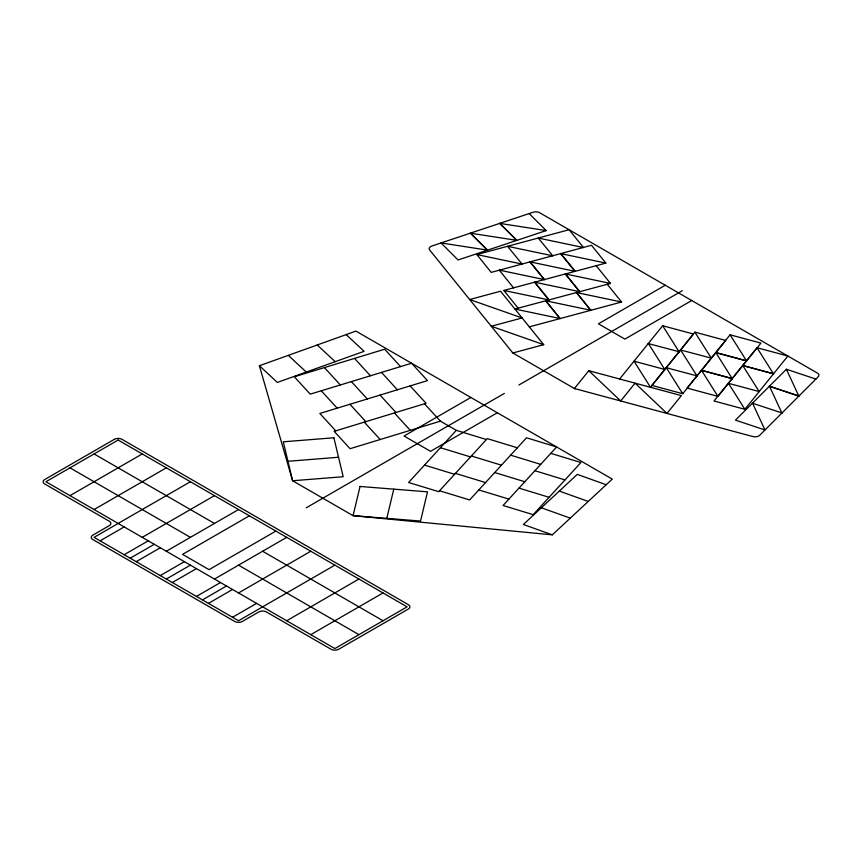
<?xml version="1.0" encoding="UTF-8"?>
<svg xmlns="http://www.w3.org/2000/svg" width="862" height="862" viewBox="0 0 862 862"><rect width="100%" height="100%" fill="white"/><g stroke="black" fill="none" stroke-linecap="round" stroke-linejoin="round"><path stroke-width="1.29" d="M386.801 518.364L393.783 489.153M588.789 370.692L620.683 400.97L635.078 383.159L666.972 413.437L681.368 395.615L588.789 370.692L574.394 388.514L752.785 436.538A5.344 3.092 0 0 0 759.67 435.278L818.189 376.769A5.344 3.092 0 0 0 817.338 373.041L539.634 212.72A5.344 3.092 0 0 0 533.179 212.224L431.84 246.015A5.344 3.092 0 0 0 429.664 249.991L512.847 352.978L543.707 344.671L500.542 291.216L469.682 299.534L522.124 317.949L491.265 326.256L543.707 344.671M619.649 379L662.662 325.739L693.522 334.047L650.508 387.307L634.033 361.189L664.893 369.496M694.869 332.139L651.855 385.4L682.715 393.708L725.729 340.447L694.869 332.139L711.344 358.258M730.092 334.801L687.068 388.072L717.927 396.38L760.952 343.108L730.092 334.801L746.557 360.93L715.697 352.623M757.019 347.731L714.005 401.002L744.865 409.31L787.879 356.038L757.019 347.731L773.494 373.86L742.635 365.553M486.427 439.534L456.321 430.343L408.599 482.494L438.704 491.674L487.256 438.618L517.362 447.798M815.872 379.075L786.392 369.248L735.491 420.15L764.982 429.976L752.515 403.125M552.294 534.849L612.279 479.11L355.931 331.105L259.387 365.736L292.595 480.759L353.075 515.67L552.294 534.849L523.374 524.473L577.281 474.38L606.212 484.756M70.005 495.639L142.23 453.94M94.077 509.539L166.312 467.84M190.383 481.739L94.077 537.349L238.548 620.748L334.855 565.149M100.1 540.819L124.171 526.919M142.23 537.349L214.466 495.639M124.171 554.719L148.253 540.819M130.194 558.199L154.276 544.299M136.218 561.668L160.289 547.769M166.312 551.249L238.548 509.539M249.387 515.799L182.572 554.374L209.046 569.663L275.862 531.089M160.289 575.579L184.371 561.668M470.867 397.468L404.062 436.032L430.537 451.322L497.342 412.747M665.248 285.236L598.433 323.81L624.907 339.1L691.723 300.526M166.312 579.048L190.383 565.149M172.335 582.529L196.407 568.618M306.215 507.815L504.367 393.406M518.902 385.012L682.273 290.699M214.466 579.048L286.701 537.349M196.407 596.429L220.489 582.529M202.43 599.898L226.501 585.998M208.442 603.378L232.524 589.479M238.548 592.948L310.773 551.249M232.524 617.278L256.607 603.378M286.701 620.748L358.926 579.048M310.773 634.658L383.008 592.948M529.182 213.56L546.206 230.585L458.056 259.968L441.032 242.944L487.547 250.142L470.512 233.117M456.321 430.343L440.396 421.152L350.08 448.703L334.165 431.323L426.065 403.287L410.15 385.907M476.837 254.559L569.092 229.723L583.477 247.545L538.233 238.031L552.779 255.809L507.535 246.295L522.081 264.074L476.837 254.559L491.221 272.381L591.483 245.271L605.878 263.093L503.85 290.44L518.234 308.262M596.105 265.604L610.501 283.426L514.926 309.038L560.181 318.552L545.786 300.73M529.322 326.86L621.577 302.012L607.193 284.201M287.94 461.289L338.54 457.259M546.206 230.585L499.701 223.387L516.726 240.412M605.878 263.093L560.623 253.579L575.019 271.401M610.501 283.426L565.246 273.911L579.63 291.733M621.577 302.012L576.333 292.509L590.718 310.331M503.85 290.44L549.094 299.954L534.709 282.133M746.632 360.833L715.772 352.526L732.247 378.655L701.388 370.348M773.57 373.763L742.71 365.456L759.174 391.585L728.315 383.278M680.484 349.95L711.419 358.172M648.278 343.55L679.213 351.771M732.323 378.558L701.463 370.251L717.927 396.38M666.164 367.675L697.099 375.897M550.807 453.347L580.913 462.528L533.179 514.679L503.074 505.488L556.636 446.979L526.531 437.788L469.639 499.949L439.534 490.758M510.616 455.179L540.722 464.359M534.893 470.727L564.998 479.918M471.352 455.998L501.458 465.189M440.417 447.723L470.523 456.914M494.713 472.559L524.818 481.739M518.989 488.107L549.094 497.299M455.448 473.378L485.554 482.569M424.503 465.103L454.608 474.294M478.798 489.939L508.914 499.12M798.945 396.014L769.454 386.187L781.92 413.038M769.367 386.273L798.848 396.111L786.392 369.248M752.429 403.211L782.006 412.952M559.319 491.081L588.24 501.447M541.347 507.772L570.267 518.148M94.077 453.94L214.466 523.449M262.619 551.249L383.008 620.748M70.005 467.84L190.383 537.349M238.548 565.149L358.926 634.658M346.158 334.618L364.12 351.308L277.359 382.437L259.387 365.736M317.227 344.983L335.199 361.684M288.307 355.359L306.279 372.061M499.852 223.344L516.877 240.369L470.361 233.171L487.386 250.195M400.55 366.598L384.646 349.218L294.319 376.769L310.234 394.149L411.583 363.236L427.487 380.616L319.834 413.458L335.749 430.838M424.481 403.772L440.396 421.152M381.478 372.416L397.382 389.796M354.53 358.398L370.445 375.789M380.045 395.087L395.96 412.467M394.376 412.952L410.29 430.332M351.373 381.607L367.277 398.987M324.424 367.589L340.339 384.969M349.94 404.278L365.854 421.658M364.27 422.132L380.185 439.523M321.267 390.788L337.171 408.168M560.785 253.536L575.18 271.358L529.925 261.843L544.321 279.665M565.407 273.868L579.792 291.69L534.548 282.176L548.932 299.998M576.495 292.466L590.879 310.277L545.624 300.773L560.02 318.595M530.087 261.8L544.482 279.622L499.227 270.108L513.612 287.93M728.39 383.181L744.865 409.31M680.56 349.864L697.024 375.983M662.662 325.739L679.137 351.868M666.24 367.589L682.715 393.708M648.353 343.464L664.817 369.582M512.448 352.483A5.344 3.092 0 0 0 513.515 353.366L573.726 388.126A5.344 3.092 0 0 0 575.245 388.74M360.057 486.459L353.075 515.67L420.537 521.047L427.52 491.836L360.057 486.459M114.377 439.308L44.662 479.563A5.344 3.092 0 0 0 44.662 483.927L109.334 521.262A5.344 3.092 0 0 1 109.334 525.626L92.816 535.162A5.344 3.092 0 0 0 92.816 539.526L234.766 621.48A5.344 3.092 0 0 0 242.33 621.48L258.837 611.945A5.344 3.092 0 0 1 266.401 611.945L331.073 649.28A5.344 3.092 0 0 0 338.637 649.28L408.351 609.035A5.344 3.092 0 0 0 408.351 604.671L121.941 439.308A5.344 3.092 0 0 0 114.377 439.308M118.159 440.04L45.923 481.739L334.855 648.558L407.09 606.848L118.159 440.04M333.885 437.777L283.286 441.807L292.595 480.759L343.195 476.729L333.885 437.777"/></g></svg>
